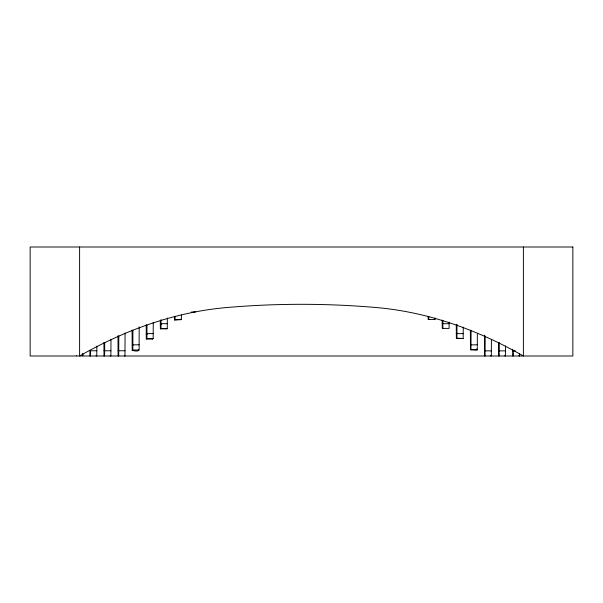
<?xml version="1.0" encoding="UTF-8"?>
<svg xmlns="http://www.w3.org/2000/svg" width="603" height="603" viewBox="0 0 603 603"><rect width="100%" height="100%" fill="white"/><g stroke="black" fill="none" stroke-linecap="round" stroke-linejoin="round"><path stroke-width="0.9" d="M82.739 355.845L82.747 353.84M90.586 350.765L90.518 355.974M96.864 346.099L96.782 355.974M104.703 342.368L104.613 355.974M110.975 339.572L110.877 355.974M118.806 335.841L118.701 355.974M124.972 355.974L125.077 333.037M139.18 326.834L139.127 344.818C138.909 350.177 140.695 352.152 132.215 350.471L132.818 349.612L132.901 330.429M153.26 322.364L153.17 338.396L152.567 339.037L146.303 339.037L146.906 338.396L146.989 325.175M470.385 330.097L470.468 349.129L470.973 349.898L471.086 330.436M477.305 346.333L477.342 334.032M485.174 335.992L485.061 355.974M491.324 355.974L491.422 339.293M499.246 342.594L499.216 352.363M505.42 355.974L505.502 345.903M76.475 355.702L76.475 355.845M161.069 319.62L160.993 328.379L160.398 328.861L166.662 328.861L167.257 328.379L167.34 318M181.413 314.962L181.345 319.522L174.486 319.892L181.337 319.545M442.896 320.464L442.813 328.401L449.077 328.416L449.152 322.085M463.247 327.075L463.157 338.532L456.893 338.532L456.999 324.256M513.319 350.863L513.311 352.363M175.141 316.326L175.089 319.462M428.793 316.356L428.725 319.507L434.989 319.507L435.042 317.947M477.297 347.283L477.237 349.898L470.973 349.898M499.209 353.32L499.156 355.974M513.304 353.32L513.251 355.974M519.567 353.765L519.515 355.974M195.455 311.472L194.656 311.774M160.978 328.462L167.25 328.462M428.725 319.507L428.175 319.168L428.122 316.439M132.72 350.041L139.059 349.974M146.853 338.622L153.154 338.592M191.317 312.075L195.402 311.796M428.183 319.191L428.967 319.191M442.203 320.11L442.21 323.351L442.994 323.351M161.054 323.675L167.317 323.675M442.881 323.705L449.145 323.705M160.308 320.788L160.323 324.067L161.498 324.067M442.21 323.351L442.278 328.04L443.069 328.062M456.29 324.844L456.313 333.255L457.489 333.255M146.959 333.61L153.222 333.61M456.968 333.64L463.232 333.64M146.227 334.054L147.403 334.054M456.313 333.255L456.381 338.125L463.157 338.532M470.423 344.441L471.207 344.441M132.864 344.818L139.127 344.818M471.049 344.841L477.312 344.841M132.14 345.315L132.924 345.315M470.498 349.491L477.237 349.898M96.849 350.765L89.862 350.765L89.937 355.996M103.95 350.765L110.944 350.765M118.007 335.841L118.045 350.765L125.04 350.765M484.48 335.162L484.526 350.863L491.392 350.863M498.591 342.594L498.613 350.863L505.487 350.863M512.708 349.212L512.708 350.863L515.271 350.863M434.446 319.191L434.989 319.507M442.285 328.062L442.813 328.416M456.388 338.147L456.893 338.532M138.471 350.456L138.434 349.386M152.559 339.022L152.536 338.517M166.654 328.846L166.632 328.364M194.837 312.068L194.807 311.419M180.742 319.876L180.719 319.198M519.04 355.974L519.017 355.446M512.776 355.974L512.708 350.863M504.952 355.974L504.922 355.446M498.681 355.974L498.613 350.863M490.857 355.974L490.834 355.446M484.593 355.974L484.526 350.863M124.376 355.974L124.354 355.431M118.113 355.974L118.045 350.765M110.281 355.974L110.259 355.431M104.017 355.974L103.935 342.368M96.194 355.974L96.163 355.431M476.754 349.469L476.732 348.933M174.478 319.876L174.418 316.228M160.383 328.793L160.323 324.067M146.295 338.961L146.205 324.618M132.208 350.456L132.095 329.939M523.396 247.004L523.396 355.996C478.285 330.135 428.047 311.977 376.046 307.515C351.255 305.382 326.381 304.311 301.5 304.311C276.619 304.311 251.745 305.382 226.954 307.515C174.953 311.977 124.715 330.135 79.604 355.996L79.604 247.004M82.732 353.81L82.732 355.566M572.85 247.004L30.15 247.004L30.15 355.996L572.85 355.996L572.85 247.004"/></g></svg>
